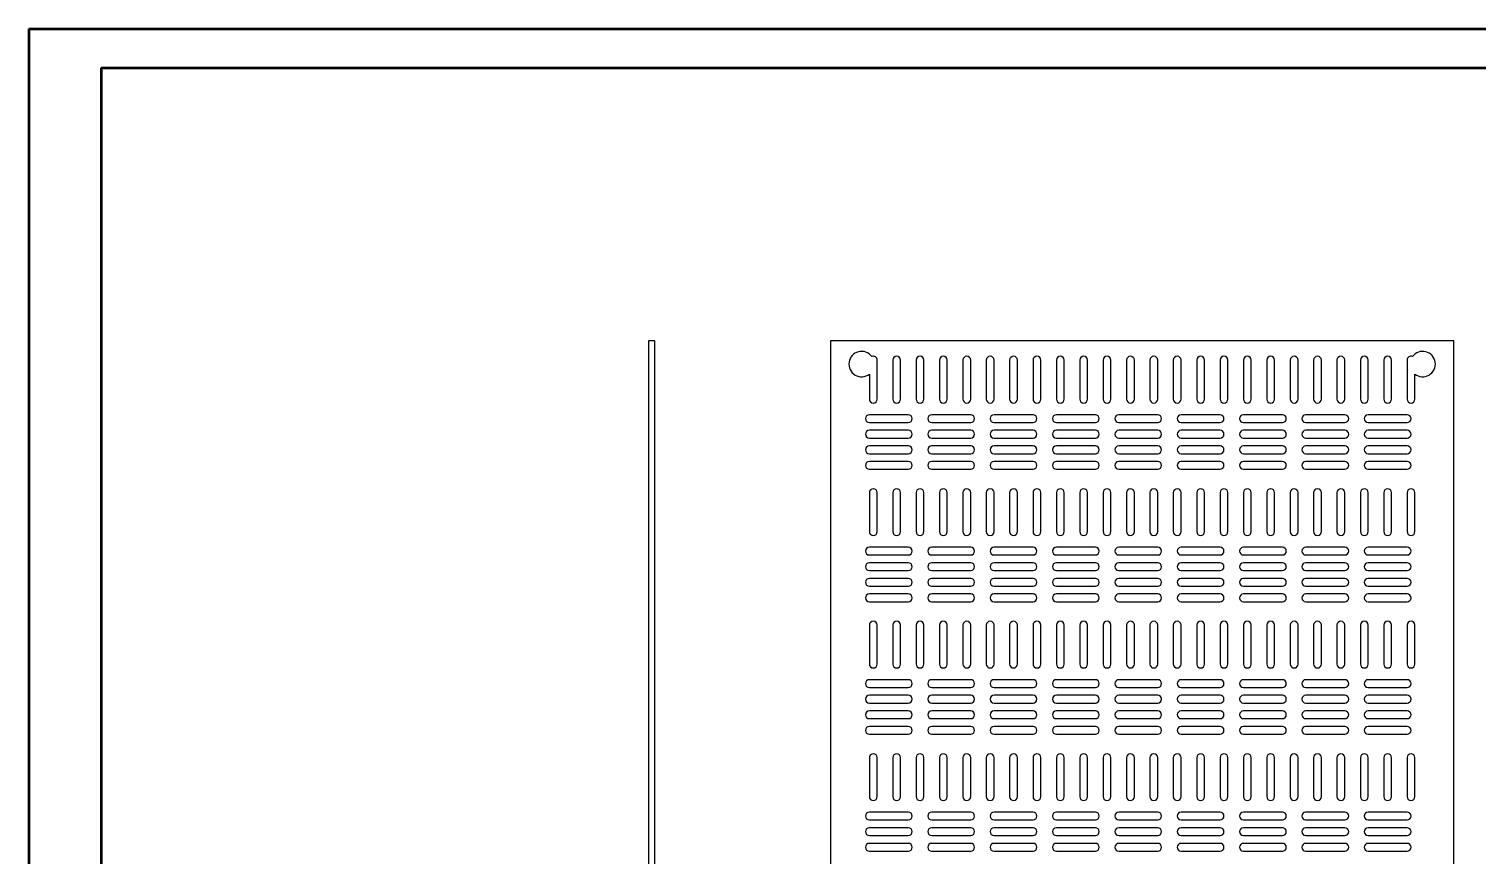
# Model space of a CAD drawing. Header units: millimetres. Extents: x 0 to 594, y 0 to 420.
# Drawn here: x 0 to 371.6, y 208 to 420 of the extents above; entities that cross this region are included whole.
import ezdxf

# ---------------------------------------------------------------- set-up
doc = ezdxf.new("R2010")
doc.units = ezdxf.units.MM

msp = doc.modelspace()

# ---------------------------------------------------------------- linework, layer by layer
at = {"color": 7, "linetype": 'Continuous', "lineweight": 50}
for p, q in [((0, 420), (594, 420)), ((0, 420), (0, 0)), ((18.529, 410.028), (582.529, 410.028)), ((18.529, 410.028), (18.529, 10.028))]:
    msp.add_line(p, q, dxfattribs=at)
at = {"color": 7, "linetype": 'Continuous', "lineweight": 25}
for p, q in [((160.501, 340.008), (159.001, 340.008)), ((159.001, 340.008), (159.001, 90.008)), ((160.501, 340.008), (160.501, 90.008)), ((205.657, 340.008), (205.657, 90.008)), ((365.657, 340.008), (205.657, 340.008)), ((365.657, 90.008), (365.657, 340.008)), ((217.657, 325.008), (217.657, 335.008)), ((221.657, 335.008), (221.657, 325.008)), ((223.657, 325.008), (223.657, 335.008)), ((227.657, 335.008), (227.657, 325.008)), ((229.657, 325.008), (229.657, 335.008)), ((233.657, 335.008), (233.657, 325.008)), ((235.657, 325.008), (235.657, 335.008)), ((239.657, 335.008), (239.657, 325.008)), ((241.657, 325.008), (241.657, 335.008)), ((245.657, 335.008), (245.657, 325.008)), ((247.657, 325.008), (247.657, 335.008)), ((251.657, 335.008), (251.657, 325.008)), ((253.657, 325.008), (253.657, 335.008)), ((257.657, 335.008), (257.657, 325.008)), ((259.657, 325.008), (259.657, 335.008)), ((263.657, 335.008), (263.657, 325.008)), ((265.657, 325.008), (265.657, 335.008)), ((269.657, 335.008), (269.657, 325.008)), ((271.657, 325.008), (271.657, 335.008)), ((275.657, 335.008), (275.657, 325.008)), ((277.657, 325.008), (277.657, 335.008)), ((281.657, 335.008), (281.657, 325.008)), ((283.657, 325.008), (283.657, 335.008)), ((287.657, 335.008), (287.657, 325.008)), ((289.657, 325.008), (289.657, 335.008)), ((293.657, 335.008), (293.657, 325.008)), ((295.657, 325.008), (295.657, 335.008)), ((299.657, 335.008), (299.657, 325.008)), ((301.657, 325.008), (301.657, 335.008)), ((305.657, 335.008), (305.657, 325.008)), ((307.657, 325.008), (307.657, 335.008)), ((311.657, 335.008), (311.657, 325.008)), ((313.657, 325.008), (313.657, 335.008)), ((317.657, 335.008), (317.657, 325.008)), ((319.657, 325.008), (319.657, 335.008)), ((323.657, 335.008), (323.657, 325.008)), ((325.657, 325.008), (325.657, 335.008)), ((329.657, 335.008), (329.657, 325.008)), ((331.657, 325.008), (331.657, 335.008)), ((335.657, 335.008), (335.657, 325.008)), ((337.657, 325.008), (337.657, 335.008)), ((341.657, 335.008), (341.657, 325.008)), ((343.657, 325.008), (343.657, 335.008)), ((347.657, 335.008), (347.657, 325.008)), ((349.657, 325.008), (349.657, 335.008)), ((353.657, 335.008), (353.657, 325.008)), ((215.657, 331.446), (215.657, 325.008)), ((355.657, 325.008), (355.657, 331.446)), ((225.657, 321.008), (215.657, 321.008)), ((241.657, 321.008), (231.657, 321.008)), ((257.657, 321.008), (247.657, 321.008)), ((273.657, 321.008), (263.657, 321.008)), ((289.657, 321.008), (279.657, 321.008)), ((305.657, 321.008), (295.657, 321.008)), ((321.657, 321.008), (311.657, 321.008)), ((337.657, 321.008), (327.657, 321.008)), ((353.657, 321.008), (343.657, 321.008)), ((215.657, 319.008), (225.657, 319.008)), ((225.657, 317.008), (215.657, 317.008)), ((231.657, 319.008), (241.657, 319.008)), ((241.657, 317.008), (231.657, 317.008)), ((247.657, 319.008), (257.657, 319.008)), ((257.657, 317.008), (247.657, 317.008)), ((263.657, 319.008), (273.657, 319.008)), ((273.657, 317.008), (263.657, 317.008)), ((279.657, 319.008), (289.657, 319.008)), ((289.657, 317.008), (279.657, 317.008)), ((295.657, 319.008), (305.657, 319.008)), ((305.657, 317.008), (295.657, 317.008)), ((311.657, 319.008), (321.657, 319.008)), ((321.657, 317.008), (311.657, 317.008)), ((327.657, 319.008), (337.657, 319.008)), ((337.657, 317.008), (327.657, 317.008)), ((343.657, 319.008), (353.657, 319.008)), ((353.657, 317.008), (343.657, 317.008)), ((215.657, 315.008), (225.657, 315.008)), ((225.657, 313.008), (215.657, 313.008)), ((231.657, 315.008), (241.657, 315.008)), ((241.657, 313.008), (231.657, 313.008)), ((247.657, 315.008), (257.657, 315.008)), ((257.657, 313.008), (247.657, 313.008)), ((263.657, 315.008), (273.657, 315.008)), ((273.657, 313.008), (263.657, 313.008)), ((279.657, 315.008), (289.657, 315.008)), ((289.657, 313.008), (279.657, 313.008)), ((295.657, 315.008), (305.657, 315.008)), ((305.657, 313.008), (295.657, 313.008)), ((311.657, 315.008), (321.657, 315.008)), ((321.657, 313.008), (311.657, 313.008)), ((327.657, 315.008), (337.657, 315.008)), ((337.657, 313.008), (327.657, 313.008)), ((343.657, 315.008), (353.657, 315.008)), ((353.657, 313.008), (343.657, 313.008)), ((215.657, 311.008), (225.657, 311.008)), ((225.657, 309.008), (215.657, 309.008)), ((231.657, 311.008), (241.657, 311.008)), ((241.657, 309.008), (231.657, 309.008)), ((247.657, 311.008), (257.657, 311.008)), ((257.657, 309.008), (247.657, 309.008)), ((263.657, 311.008), (273.657, 311.008)), ((273.657, 309.008), (263.657, 309.008)), ((279.657, 311.008), (289.657, 311.008)), ((289.657, 309.008), (279.657, 309.008)), ((295.657, 311.008), (305.657, 311.008)), ((305.657, 309.008), (295.657, 309.008)), ((311.657, 311.008), (321.657, 311.008)), ((321.657, 309.008), (311.657, 309.008)), ((327.657, 311.008), (337.657, 311.008)), ((337.657, 309.008), (327.657, 309.008)), ((343.657, 311.008), (353.657, 311.008)), ((353.657, 309.008), (343.657, 309.008)), ((215.657, 307.008), (225.657, 307.008)), ((231.657, 307.008), (241.657, 307.008)), ((247.657, 307.008), (257.657, 307.008)), ((263.657, 307.008), (273.657, 307.008)), ((279.657, 307.008), (289.657, 307.008)), ((295.657, 307.008), (305.657, 307.008)), ((311.657, 307.008), (321.657, 307.008)), ((327.657, 307.008), (337.657, 307.008)), ((343.657, 307.008), (353.657, 307.008)), ((215.657, 301.008), (215.657, 291.008)), ((217.657, 291.008), (217.657, 301.008)), ((221.657, 301.008), (221.657, 291.008)), ((223.657, 291.008), (223.657, 301.008)), ((227.657, 301.008), (227.657, 291.008)), ((229.657, 291.008), (229.657, 301.008)), ((233.657, 301.008), (233.657, 291.008)), ((235.657, 291.008), (235.657, 301.008)), ((239.657, 301.008), (239.657, 291.008)), ((241.657, 291.008), (241.657, 301.008)), ((245.657, 301.008), (245.657, 291.008)), ((247.657, 291.008), (247.657, 301.008)), ((251.657, 301.008), (251.657, 291.008)), ((253.657, 291.008), (253.657, 301.008)), ((257.657, 301.008), (257.657, 291.008)), ((259.657, 291.008), (259.657, 301.008)), ((263.657, 301.008), (263.657, 291.008)), ((265.657, 291.008), (265.657, 301.008)), ((269.657, 301.008), (269.657, 291.008)), ((271.657, 291.008), (271.657, 301.008)), ((275.657, 301.008), (275.657, 291.008)), ((277.657, 291.008), (277.657, 301.008)), ((281.657, 301.008), (281.657, 291.008)), ((283.657, 291.008), (283.657, 301.008)), ((287.657, 301.008), (287.657, 291.008)), ((289.657, 291.008), (289.657, 301.008)), ((293.657, 301.008), (293.657, 291.008)), ((295.657, 291.008), (295.657, 301.008)), ((299.657, 301.008), (299.657, 291.008)), ((301.657, 291.008), (301.657, 301.008)), ((305.657, 301.008), (305.657, 291.008)), ((307.657, 291.008), (307.657, 301.008)), ((311.657, 301.008), (311.657, 291.008)), ((313.657, 291.008), (313.657, 301.008)), ((317.657, 301.008), (317.657, 291.008)), ((319.657, 291.008), (319.657, 301.008)), ((323.657, 301.008), (323.657, 291.008)), ((325.657, 291.008), (325.657, 301.008)), ((329.657, 301.008), (329.657, 291.008)), ((331.657, 291.008), (331.657, 301.008)), ((335.657, 301.008), (335.657, 291.008)), ((337.657, 291.008), (337.657, 301.008)), ((341.657, 301.008), (341.657, 291.008)), ((343.657, 291.008), (343.657, 301.008)), ((347.657, 301.008), (347.657, 291.008)), ((349.657, 291.008), (349.657, 301.008)), ((353.657, 301.008), (353.657, 291.008)), ((355.657, 291.008), (355.657, 301.008)), ((225.657, 287.008), (215.657, 287.008)), ((241.657, 287.008), (231.657, 287.008)), ((257.657, 287.008), (247.657, 287.008)), ((273.657, 287.008), (263.657, 287.008)), ((289.657, 287.008), (279.657, 287.008)), ((305.657, 287.008), (295.657, 287.008)), ((321.657, 287.008), (311.657, 287.008)), ((337.657, 287.008), (327.657, 287.008)), ((353.657, 287.008), (343.657, 287.008)), ((215.657, 285.008), (225.657, 285.008)), ((225.657, 283.008), (215.657, 283.008)), ((231.657, 285.008), (241.657, 285.008)), ((241.657, 283.008), (231.657, 283.008)), ((247.657, 285.008), (257.657, 285.008)), ((257.657, 283.008), (247.657, 283.008)), ((263.657, 285.008), (273.657, 285.008)), ((273.657, 283.008), (263.657, 283.008)), ((279.657, 285.008), (289.657, 285.008)), ((289.657, 283.008), (279.657, 283.008)), ((295.657, 285.008), (305.657, 285.008)), ((305.657, 283.008), (295.657, 283.008)), ((311.657, 285.008), (321.657, 285.008)), ((321.657, 283.008), (311.657, 283.008)), ((327.657, 285.008), (337.657, 285.008)), ((337.657, 283.008), (327.657, 283.008)), ((343.657, 285.008), (353.657, 285.008)), ((353.657, 283.008), (343.657, 283.008)), ((215.657, 281.008), (225.657, 281.008)), ((225.657, 279.008), (215.657, 279.008)), ((231.657, 281.008), (241.657, 281.008)), ((241.657, 279.008), (231.657, 279.008)), ((247.657, 281.008), (257.657, 281.008)), ((257.657, 279.008), (247.657, 279.008)), ((263.657, 281.008), (273.657, 281.008)), ((273.657, 279.008), (263.657, 279.008)), ((279.657, 281.008), (289.657, 281.008)), ((289.657, 279.008), (279.657, 279.008)), ((295.657, 281.008), (305.657, 281.008)), ((305.657, 279.008), (295.657, 279.008)), ((311.657, 281.008), (321.657, 281.008)), ((321.657, 279.008), (311.657, 279.008)), ((327.657, 281.008), (337.657, 281.008)), ((337.657, 279.008), (327.657, 279.008)), ((343.657, 281.008), (353.657, 281.008)), ((353.657, 279.008), (343.657, 279.008)), ((215.657, 277.008), (225.657, 277.008)), ((225.657, 275.008), (215.657, 275.008)), ((231.657, 277.008), (241.657, 277.008)), ((241.657, 275.008), (231.657, 275.008)), ((247.657, 277.008), (257.657, 277.008)), ((257.657, 275.008), (247.657, 275.008)), ((263.657, 277.008), (273.657, 277.008)), ((273.657, 275.008), (263.657, 275.008)), ((279.657, 277.008), (289.657, 277.008)), ((289.657, 275.008), (279.657, 275.008)), ((295.657, 277.008), (305.657, 277.008)), ((305.657, 275.008), (295.657, 275.008)), ((311.657, 277.008), (321.657, 277.008)), ((321.657, 275.008), (311.657, 275.008)), ((327.657, 277.008), (337.657, 277.008)), ((337.657, 275.008), (327.657, 275.008)), ((343.657, 277.008), (353.657, 277.008)), ((353.657, 275.008), (343.657, 275.008)), ((215.657, 273.008), (225.657, 273.008)), ((231.657, 273.008), (241.657, 273.008)), ((247.657, 273.008), (257.657, 273.008)), ((263.657, 273.008), (273.657, 273.008)), ((279.657, 273.008), (289.657, 273.008)), ((295.657, 273.008), (305.657, 273.008)), ((311.657, 273.008), (321.657, 273.008)), ((327.657, 273.008), (337.657, 273.008)), ((343.657, 273.008), (353.657, 273.008)), ((215.657, 267.008), (215.657, 257.008)), ((217.657, 257.008), (217.657, 267.008)), ((221.657, 267.008), (221.657, 257.008)), ((223.657, 257.008), (223.657, 267.008)), ((227.657, 267.008), (227.657, 257.008)), ((229.657, 257.008), (229.657, 267.008)), ((233.657, 267.008), (233.657, 257.008)), ((235.657, 257.008), (235.657, 267.008)), ((239.657, 267.008), (239.657, 257.008)), ((241.657, 257.008), (241.657, 267.008)), ((245.657, 267.008), (245.657, 257.008)), ((247.657, 257.008), (247.657, 267.008)), ((251.657, 267.008), (251.657, 257.008)), ((253.657, 257.008), (253.657, 267.008)), ((257.657, 267.008), (257.657, 257.008)), ((259.657, 257.008), (259.657, 267.008)), ((263.657, 267.008), (263.657, 257.008)), ((265.657, 257.008), (265.657, 267.008)), ((269.657, 267.008), (269.657, 257.008)), ((271.657, 257.008), (271.657, 267.008)), ((275.657, 267.008), (275.657, 257.008)), ((277.657, 257.008), (277.657, 267.008)), ((281.657, 267.008), (281.657, 257.008)), ((283.657, 257.008), (283.657, 267.008)), ((287.657, 267.008), (287.657, 257.008)), ((289.657, 257.008), (289.657, 267.008)), ((293.657, 267.008), (293.657, 257.008)), ((295.657, 257.008), (295.657, 267.008)), ((299.657, 267.008), (299.657, 257.008)), ((301.657, 257.008), (301.657, 267.008)), ((305.657, 267.008), (305.657, 257.008)), ((307.657, 257.008), (307.657, 267.008)), ((311.657, 267.008), (311.657, 257.008)), ((313.657, 257.008), (313.657, 267.008)), ((317.657, 267.008), (317.657, 257.008)), ((319.657, 257.008), (319.657, 267.008)), ((323.657, 267.008), (323.657, 257.008)), ((325.657, 257.008), (325.657, 267.008)), ((329.657, 267.008), (329.657, 257.008)), ((331.657, 257.008), (331.657, 267.008)), ((335.657, 267.008), (335.657, 257.008)), ((337.657, 257.008), (337.657, 267.008)), ((341.657, 267.008), (341.657, 257.008)), ((343.657, 257.008), (343.657, 267.008)), ((347.657, 267.008), (347.657, 257.008)), ((349.657, 257.008), (349.657, 267.008)), ((353.657, 267.008), (353.657, 257.008)), ((355.657, 257.008), (355.657, 267.008)), ((225.657, 253.008), (215.657, 253.008)), ((241.657, 253.008), (231.657, 253.008)), ((257.657, 253.008), (247.657, 253.008)), ((273.657, 253.008), (263.657, 253.008)), ((289.657, 253.008), (279.657, 253.008)), ((305.657, 253.008), (295.657, 253.008)), ((321.657, 253.008), (311.657, 253.008)), ((337.657, 253.008), (327.657, 253.008)), ((353.657, 253.008), (343.657, 253.008)), ((215.657, 251.008), (225.657, 251.008)), ((225.657, 249.008), (215.657, 249.008)), ((231.657, 251.008), (241.657, 251.008)), ((241.657, 249.008), (231.657, 249.008)), ((247.657, 251.008), (257.657, 251.008)), ((257.657, 249.008), (247.657, 249.008)), ((263.657, 251.008), (273.657, 251.008)), ((273.657, 249.008), (263.657, 249.008)), ((279.657, 251.008), (289.657, 251.008)), ((289.657, 249.008), (279.657, 249.008)), ((295.657, 251.008), (305.657, 251.008)), ((305.657, 249.008), (295.657, 249.008)), ((311.657, 251.008), (321.657, 251.008)), ((321.657, 249.008), (311.657, 249.008)), ((327.657, 251.008), (337.657, 251.008)), ((337.657, 249.008), (327.657, 249.008)), ((343.657, 251.008), (353.657, 251.008)), ((353.657, 249.008), (343.657, 249.008)), ((215.657, 247.008), (225.657, 247.008)), ((231.657, 247.008), (241.657, 247.008)), ((247.657, 247.008), (257.657, 247.008)), ((263.657, 247.008), (273.657, 247.008)), ((279.657, 247.008), (289.657, 247.008)), ((295.657, 247.008), (305.657, 247.008)), ((311.657, 247.008), (321.657, 247.008)), ((327.657, 247.008), (337.657, 247.008)), ((343.657, 247.008), (353.657, 247.008)), ((225.657, 245.008), (215.657, 245.008)), ((215.657, 243.008), (225.657, 243.008)), ((241.657, 245.008), (231.657, 245.008)), ((231.657, 243.008), (241.657, 243.008)), ((257.657, 245.008), (247.657, 245.008)), ((247.657, 243.008), (257.657, 243.008)), ((273.657, 245.008), (263.657, 245.008)), ((263.657, 243.008), (273.657, 243.008)), ((289.657, 245.008), (279.657, 245.008)), ((279.657, 243.008), (289.657, 243.008)), ((305.657, 245.008), (295.657, 245.008)), ((295.657, 243.008), (305.657, 243.008)), ((321.657, 245.008), (311.657, 245.008)), ((311.657, 243.008), (321.657, 243.008)), ((337.657, 245.008), (327.657, 245.008)), ((327.657, 243.008), (337.657, 243.008)), ((353.657, 245.008), (343.657, 245.008)), ((343.657, 243.008), (353.657, 243.008)), ((225.657, 241.008), (215.657, 241.008)), ((215.657, 239.008), (225.657, 239.008)), ((241.657, 241.008), (231.657, 241.008)), ((231.657, 239.008), (241.657, 239.008)), ((257.657, 241.008), (247.657, 241.008)), ((247.657, 239.008), (257.657, 239.008)), ((273.657, 241.008), (263.657, 241.008)), ((263.657, 239.008), (273.657, 239.008)), ((289.657, 241.008), (279.657, 241.008)), ((279.657, 239.008), (289.657, 239.008)), ((305.657, 241.008), (295.657, 241.008)), ((295.657, 239.008), (305.657, 239.008)), ((321.657, 241.008), (311.657, 241.008)), ((311.657, 239.008), (321.657, 239.008)), ((337.657, 241.008), (327.657, 241.008)), ((327.657, 239.008), (337.657, 239.008)), ((353.657, 241.008), (343.657, 241.008)), ((343.657, 239.008), (353.657, 239.008)), ((215.657, 233.008), (215.657, 223.008)), ((217.657, 223.008), (217.657, 233.008)), ((221.657, 233.008), (221.657, 223.008)), ((223.657, 223.008), (223.657, 233.008)), ((227.657, 233.008), (227.657, 223.008)), ((229.657, 223.008), (229.657, 233.008)), ((233.657, 233.008), (233.657, 223.008)), ((235.657, 223.008), (235.657, 233.008)), ((239.657, 233.008), (239.657, 223.008)), ((241.657, 223.008), (241.657, 233.008)), ((245.657, 233.008), (245.657, 223.008)), ((247.657, 223.008), (247.657, 233.008)), ((251.657, 233.008), (251.657, 223.008)), ((253.657, 223.008), (253.657, 233.008)), ((257.657, 233.008), (257.657, 223.008)), ((259.657, 223.008), (259.657, 233.008)), ((263.657, 233.008), (263.657, 223.008)), ((265.657, 223.008), (265.657, 233.008)), ((269.657, 233.008), (269.657, 223.008)), ((271.657, 223.008), (271.657, 233.008)), ((275.657, 233.008), (275.657, 223.008)), ((277.657, 223.008), (277.657, 233.008)), ((281.657, 233.008), (281.657, 223.008)), ((283.657, 223.008), (283.657, 233.008)), ((287.657, 233.008), (287.657, 223.008)), ((289.657, 223.008), (289.657, 233.008)), ((293.657, 233.008), (293.657, 223.008)), ((295.657, 223.008), (295.657, 233.008)), ((299.657, 233.008), (299.657, 223.008)), ((301.657, 223.008), (301.657, 233.008)), ((305.657, 233.008), (305.657, 223.008)), ((307.657, 223.008), (307.657, 233.008)), ((311.657, 233.008), (311.657, 223.008)), ((313.657, 223.008), (313.657, 233.008)), ((317.657, 233.008), (317.657, 223.008)), ((319.657, 223.008), (319.657, 233.008)), ((323.657, 233.008), (323.657, 223.008)), ((325.657, 223.008), (325.657, 233.008)), ((329.657, 233.008), (329.657, 223.008)), ((331.657, 223.008), (331.657, 233.008)), ((335.657, 233.008), (335.657, 223.008)), ((337.657, 223.008), (337.657, 233.008)), ((341.657, 233.008), (341.657, 223.008)), ((343.657, 223.008), (343.657, 233.008)), ((347.657, 233.008), (347.657, 223.008)), ((349.657, 223.008), (349.657, 233.008)), ((353.657, 233.008), (353.657, 223.008)), ((355.657, 223.008), (355.657, 233.008)), ((225.657, 219.008), (215.657, 219.008)), ((215.657, 217.008), (225.657, 217.008)), ((241.657, 219.008), (231.657, 219.008)), ((231.657, 217.008), (241.657, 217.008)), ((257.657, 219.008), (247.657, 219.008)), ((247.657, 217.008), (257.657, 217.008)), ((273.657, 219.008), (263.657, 219.008)), ((263.657, 217.008), (273.657, 217.008)), ((289.657, 219.008), (279.657, 219.008)), ((279.657, 217.008), (289.657, 217.008)), ((305.657, 219.008), (295.657, 219.008)), ((295.657, 217.008), (305.657, 217.008)), ((321.657, 219.008), (311.657, 219.008)), ((311.657, 217.008), (321.657, 217.008)), ((337.657, 219.008), (327.657, 219.008)), ((327.657, 217.008), (337.657, 217.008)), ((353.657, 219.008), (343.657, 219.008)), ((343.657, 217.008), (353.657, 217.008)), ((225.657, 215.008), (215.657, 215.008)), ((215.657, 213.008), (225.657, 213.008)), ((241.657, 215.008), (231.657, 215.008)), ((231.657, 213.008), (241.657, 213.008)), ((257.657, 215.008), (247.657, 215.008)), ((247.657, 213.008), (257.657, 213.008)), ((273.657, 215.008), (263.657, 215.008)), ((263.657, 213.008), (273.657, 213.008)), ((289.657, 215.008), (279.657, 215.008)), ((279.657, 213.008), (289.657, 213.008)), ((305.657, 215.008), (295.657, 215.008)), ((295.657, 213.008), (305.657, 213.008)), ((321.657, 215.008), (311.657, 215.008)), ((311.657, 213.008), (321.657, 213.008)), ((337.657, 215.008), (327.657, 215.008)), ((327.657, 213.008), (337.657, 213.008)), ((353.657, 215.008), (343.657, 215.008)), ((343.657, 213.008), (353.657, 213.008)), ((225.657, 211.008), (215.657, 211.008)), ((215.657, 209.008), (225.657, 209.008)), ((241.657, 211.008), (231.657, 211.008)), ((231.657, 209.008), (241.657, 209.008)), ((257.657, 211.008), (247.657, 211.008)), ((247.657, 209.008), (257.657, 209.008)), ((273.657, 211.008), (263.657, 211.008)), ((263.657, 209.008), (273.657, 209.008)), ((289.657, 211.008), (279.657, 211.008)), ((279.657, 209.008), (289.657, 209.008)), ((305.657, 211.008), (295.657, 211.008)), ((295.657, 209.008), (305.657, 209.008)), ((321.657, 211.008), (311.657, 211.008)), ((311.657, 209.008), (321.657, 209.008)), ((337.657, 211.008), (327.657, 211.008)), ((327.657, 209.008), (337.657, 209.008)), ((353.657, 211.008), (343.657, 211.008)), ((343.657, 209.008), (353.657, 209.008))]:
    msp.add_line(p, q, dxfattribs=at)
for centre, radius, start, end in [((213.657, 334.008), 3.25, 36.31078, 307.97987), ((216.657, 335.008), 1, 0, 112.40154), ((222.657, 335.008), 1, 0, 180), ((228.657, 335.008), 1, 0, 180), ((234.657, 335.008), 1, 0, 180), ((240.657, 335.008), 1, 0, 180), ((246.657, 335.008), 1, 0, 180), ((252.657, 335.008), 1, 0, 180), ((258.657, 335.008), 1, 0, 180), ((264.657, 335.008), 1, 0, 180), ((270.657, 335.008), 1, 0, 180), ((276.657, 335.008), 1, 0, 180), ((282.657, 335.008), 1, 0, 180), ((288.657, 335.008), 1, 0, 180), ((294.657, 335.008), 1, 0, 180), ((300.657, 335.008), 1, 0, 180), ((306.657, 335.008), 1, 0, 180), ((312.657, 335.008), 1, 0, 180), ((318.657, 335.008), 1, 0, 180), ((324.657, 335.008), 1, 0, 180), ((330.657, 335.008), 1, 0, 180), ((336.657, 335.008), 1, 0, 180), ((342.657, 335.008), 1, 0, 180), ((348.657, 335.008), 1, 0, 180), ((354.657, 335.008), 1, 67.59846, 180), ((357.657, 334.008), 3.25, 232.02013, 143.68922), ((216.657, 325.008), 1, 180, 0), ((222.657, 325.008), 1, 180, 0), ((228.657, 325.008), 1, 180, 0), ((234.657, 325.008), 1, 180, 0), ((240.657, 325.008), 1, 180, 0), ((246.657, 325.008), 1, 180, 0), ((252.657, 325.008), 1, 180, 0), ((258.657, 325.008), 1, 180, 0), ((264.657, 325.008), 1, 180, 0), ((270.657, 325.008), 1, 180, 0), ((276.657, 325.008), 1, 180, 0), ((282.657, 325.008), 1, 180, 0), ((288.657, 325.008), 1, 180, 0), ((294.657, 325.008), 1, 180, 0), ((300.657, 325.008), 1, 180, 0), ((306.657, 325.008), 1, 180, 0), ((312.657, 325.008), 1, 180, 0), ((318.657, 325.008), 1, 180, 0), ((324.657, 325.008), 1, 180, 0), ((330.657, 325.008), 1, 180, 0), ((336.657, 325.008), 1, 180, 0), ((342.657, 325.008), 1, 180, 0), ((348.657, 325.008), 1, 180, 0), ((354.657, 325.008), 1, 180, 0), ((215.657, 320.008), 1, 90, 270), ((225.657, 320.008), 1, 270, 90), ((231.657, 320.008), 1, 90, 270), ((241.657, 320.008), 1, 270, 90), ((247.657, 320.008), 1, 90, 270), ((257.657, 320.008), 1, 270, 90), ((263.657, 320.008), 1, 90, 270), ((273.657, 320.008), 1, 270, 90), ((279.657, 320.008), 1, 90, 270), ((289.657, 320.008), 1, 270, 90), ((295.657, 320.008), 1, 90, 270), ((305.657, 320.008), 1, 270, 90), ((311.657, 320.008), 1, 90, 270), ((321.657, 320.008), 1, 270, 90), ((327.657, 320.008), 1, 90, 270), ((337.657, 320.008), 1, 270, 90), ((343.657, 320.008), 1, 90, 270), ((353.657, 320.008), 1, 270, 90), ((215.657, 316.008), 1, 90, 270), ((225.657, 316.008), 1, 270, 90), ((231.657, 316.008), 1, 90, 270), ((241.657, 316.008), 1, 270, 90), ((247.657, 316.008), 1, 90, 270), ((257.657, 316.008), 1, 270, 90), ((263.657, 316.008), 1, 90, 270), ((273.657, 316.008), 1, 270, 90), ((279.657, 316.008), 1, 90, 270), ((289.657, 316.008), 1, 270, 90), ((295.657, 316.008), 1, 90, 270), ((305.657, 316.008), 1, 270, 90), ((311.657, 316.008), 1, 90, 270), ((321.657, 316.008), 1, 270, 90), ((327.657, 316.008), 1, 90, 270), ((337.657, 316.008), 1, 270, 90), ((343.657, 316.008), 1, 90, 270), ((353.657, 316.008), 1, 270, 90), ((215.657, 312.008), 1, 90, 270), ((225.657, 312.008), 1, 270, 90), ((231.657, 312.008), 1, 90, 270), ((241.657, 312.008), 1, 270, 90), ((247.657, 312.008), 1, 90, 270), ((257.657, 312.008), 1, 270, 90), ((263.657, 312.008), 1, 90, 270), ((273.657, 312.008), 1, 270, 90), ((279.657, 312.008), 1, 90, 270), ((289.657, 312.008), 1, 270, 90), ((295.657, 312.008), 1, 90, 270), ((305.657, 312.008), 1, 270, 90), ((311.657, 312.008), 1, 90, 270), ((321.657, 312.008), 1, 270, 90), ((327.657, 312.008), 1, 90, 270), ((337.657, 312.008), 1, 270, 90), ((343.657, 312.008), 1, 90, 270), ((353.657, 312.008), 1, 270, 90), ((215.657, 308.008), 1, 90, 270), ((225.657, 308.008), 1, 270, 90), ((231.657, 308.008), 1, 90, 270), ((241.657, 308.008), 1, 270, 90), ((247.657, 308.008), 1, 90, 270), ((257.657, 308.008), 1, 270, 90), ((263.657, 308.008), 1, 90, 270), ((273.657, 308.008), 1, 270, 90), ((279.657, 308.008), 1, 90, 270), ((289.657, 308.008), 1, 270, 90), ((295.657, 308.008), 1, 90, 270), ((305.657, 308.008), 1, 270, 90), ((311.657, 308.008), 1, 90, 270), ((321.657, 308.008), 1, 270, 90), ((327.657, 308.008), 1, 90, 270), ((337.657, 308.008), 1, 270, 90), ((343.657, 308.008), 1, 90, 270), ((353.657, 308.008), 1, 270, 90), ((216.657, 301.008), 1, 0, 180), ((222.657, 301.008), 1, 0, 180), ((228.657, 301.008), 1, 0, 180), ((234.657, 301.008), 1, 0, 180), ((240.657, 301.008), 1, 0, 180), ((246.657, 301.008), 1, 0, 180), ((252.657, 301.008), 1, 0, 180), ((258.657, 301.008), 1, 0, 180), ((264.657, 301.008), 1, 0, 180), ((270.657, 301.008), 1, 0, 180), ((276.657, 301.008), 1, 0, 180), ((282.657, 301.008), 1, 0, 180), ((288.657, 301.008), 1, 0, 180), ((294.657, 301.008), 1, 0, 180), ((300.657, 301.008), 1, 0, 180), ((306.657, 301.008), 1, 0, 180), ((312.657, 301.008), 1, 0, 180), ((318.657, 301.008), 1, 0, 180), ((324.657, 301.008), 1, 0, 180), ((330.657, 301.008), 1, 0, 180), ((336.657, 301.008), 1, 0, 180), ((342.657, 301.008), 1, 0, 180), ((348.657, 301.008), 1, 0, 180), ((354.657, 301.008), 1, 0, 180), ((216.657, 291.008), 1, 180, 0), ((222.657, 291.008), 1, 180, 0), ((228.657, 291.008), 1, 180, 0), ((234.657, 291.008), 1, 180, 0), ((240.657, 291.008), 1, 180, 0), ((246.657, 291.008), 1, 180, 0), ((252.657, 291.008), 1, 180, 0), ((258.657, 291.008), 1, 180, 0), ((264.657, 291.008), 1, 180, 0), ((270.657, 291.008), 1, 180, 0), ((276.657, 291.008), 1, 180, 0), ((282.657, 291.008), 1, 180, 0), ((288.657, 291.008), 1, 180, 0), ((294.657, 291.008), 1, 180, 0), ((300.657, 291.008), 1, 180, 0), ((306.657, 291.008), 1, 180, 0), ((312.657, 291.008), 1, 180, 0), ((318.657, 291.008), 1, 180, 0), ((324.657, 291.008), 1, 180, 0), ((330.657, 291.008), 1, 180, 0), ((336.657, 291.008), 1, 180, 0), ((342.657, 291.008), 1, 180, 0), ((348.657, 291.008), 1, 180, 0), ((354.657, 291.008), 1, 180, 0), ((215.657, 286.008), 1, 90, 270), ((225.657, 286.008), 1, 270, 90), ((231.657, 286.008), 1, 90, 270), ((241.657, 286.008), 1, 270, 90), ((247.657, 286.008), 1, 90, 270), ((257.657, 286.008), 1, 270, 90), ((263.657, 286.008), 1, 90, 270), ((273.657, 286.008), 1, 270, 90), ((279.657, 286.008), 1, 90, 270), ((289.657, 286.008), 1, 270, 90), ((295.657, 286.008), 1, 90, 270), ((305.657, 286.008), 1, 270, 90), ((311.657, 286.008), 1, 90, 270), ((321.657, 286.008), 1, 270, 90), ((327.657, 286.008), 1, 90, 270), ((337.657, 286.008), 1, 270, 90), ((343.657, 286.008), 1, 90, 270), ((353.657, 286.008), 1, 270, 90), ((215.657, 282.008), 1, 90, 270), ((225.657, 282.008), 1, 270, 90), ((231.657, 282.008), 1, 90, 270), ((241.657, 282.008), 1, 270, 90), ((247.657, 282.008), 1, 90, 270), ((257.657, 282.008), 1, 270, 90), ((263.657, 282.008), 1, 90, 270), ((273.657, 282.008), 1, 270, 90), ((279.657, 282.008), 1, 90, 270), ((289.657, 282.008), 1, 270, 90), ((295.657, 282.008), 1, 90, 270), ((305.657, 282.008), 1, 270, 90), ((311.657, 282.008), 1, 90, 270), ((321.657, 282.008), 1, 270, 90), ((327.657, 282.008), 1, 90, 270), ((337.657, 282.008), 1, 270, 90), ((343.657, 282.008), 1, 90, 270), ((353.657, 282.008), 1, 270, 90), ((215.657, 278.008), 1, 90, 270), ((225.657, 278.008), 1, 270, 90), ((231.657, 278.008), 1, 90, 270), ((241.657, 278.008), 1, 270, 90), ((247.657, 278.008), 1, 90, 270), ((257.657, 278.008), 1, 270, 90), ((263.657, 278.008), 1, 90, 270), ((273.657, 278.008), 1, 270, 90), ((279.657, 278.008), 1, 90, 270), ((289.657, 278.008), 1, 270, 90), ((295.657, 278.008), 1, 90, 270), ((305.657, 278.008), 1, 270, 90), ((311.657, 278.008), 1, 90, 270), ((321.657, 278.008), 1, 270, 90), ((327.657, 278.008), 1, 90, 270), ((337.657, 278.008), 1, 270, 90), ((343.657, 278.008), 1, 90, 270), ((353.657, 278.008), 1, 270, 90), ((215.657, 274.008), 1, 90, 270), ((225.657, 274.008), 1, 270, 90), ((231.657, 274.008), 1, 90, 270), ((241.657, 274.008), 1, 270, 90), ((247.657, 274.008), 1, 90, 270), ((257.657, 274.008), 1, 270, 90), ((263.657, 274.008), 1, 90, 270), ((273.657, 274.008), 1, 270, 90), ((279.657, 274.008), 1, 90, 270), ((289.657, 274.008), 1, 270, 90), ((295.657, 274.008), 1, 90, 270), ((305.657, 274.008), 1, 270, 90), ((311.657, 274.008), 1, 90, 270), ((321.657, 274.008), 1, 270, 90), ((327.657, 274.008), 1, 90, 270), ((337.657, 274.008), 1, 270, 90), ((343.657, 274.008), 1, 90, 270), ((353.657, 274.008), 1, 270, 90), ((216.657, 267.008), 1, 0, 180), ((222.657, 267.008), 1, 0, 180), ((228.657, 267.008), 1, 0, 180), ((234.657, 267.008), 1, 0, 180), ((240.657, 267.008), 1, 0, 180), ((246.657, 267.008), 1, 0, 180), ((252.657, 267.008), 1, 0, 180), ((258.657, 267.008), 1, 0, 180), ((264.657, 267.008), 1, 0, 180), ((270.657, 267.008), 1, 0, 180), ((276.657, 267.008), 1, 0, 180), ((282.657, 267.008), 1, 0, 180), ((288.657, 267.008), 1, 0, 180), ((294.657, 267.008), 1, 0, 180), ((300.657, 267.008), 1, 0, 180), ((306.657, 267.008), 1, 0, 180), ((312.657, 267.008), 1, 0, 180), ((318.657, 267.008), 1, 0, 180), ((324.657, 267.008), 1, 0, 180), ((330.657, 267.008), 1, 0, 180), ((336.657, 267.008), 1, 0, 180), ((342.657, 267.008), 1, 0, 180), ((348.657, 267.008), 1, 0, 180), ((354.657, 267.008), 1, 0, 180), ((216.657, 257.008), 1, 180, 0), ((222.657, 257.008), 1, 180, 0), ((228.657, 257.008), 1, 180, 0), ((234.657, 257.008), 1, 180, 0), ((240.657, 257.008), 1, 180, 0), ((246.657, 257.008), 1, 180, 0), ((252.657, 257.008), 1, 180, 0), ((258.657, 257.008), 1, 180, 0), ((264.657, 257.008), 1, 180, 0), ((270.657, 257.008), 1, 180, 0), ((276.657, 257.008), 1, 180, 0), ((282.657, 257.008), 1, 180, 0), ((288.657, 257.008), 1, 180, 0), ((294.657, 257.008), 1, 180, 0), ((300.657, 257.008), 1, 180, 0), ((306.657, 257.008), 1, 180, 0), ((312.657, 257.008), 1, 180, 0), ((318.657, 257.008), 1, 180, 0), ((324.657, 257.008), 1, 180, 0), ((330.657, 257.008), 1, 180, 0), ((336.657, 257.008), 1, 180, 0), ((342.657, 257.008), 1, 180, 0), ((348.657, 257.008), 1, 180, 0), ((354.657, 257.008), 1, 180, 0), ((215.657, 252.008), 1, 90, 270), ((225.657, 252.008), 1, 270, 90), ((231.657, 252.008), 1, 90, 270), ((241.657, 252.008), 1, 270, 90), ((247.657, 252.008), 1, 90, 270), ((257.657, 252.008), 1, 270, 90), ((263.657, 252.008), 1, 90, 270), ((273.657, 252.008), 1, 270, 90), ((279.657, 252.008), 1, 90, 270), ((289.657, 252.008), 1, 270, 90), ((295.657, 252.008), 1, 90, 270), ((305.657, 252.008), 1, 270, 90), ((311.657, 252.008), 1, 90, 270), ((321.657, 252.008), 1, 270, 90), ((327.657, 252.008), 1, 90, 270), ((337.657, 252.008), 1, 270, 90), ((343.657, 252.008), 1, 90, 270), ((353.657, 252.008), 1, 270, 90), ((215.657, 248.008), 1, 90, 270), ((225.657, 248.008), 1, 270, 90), ((231.657, 248.008), 1, 90, 270), ((241.657, 248.008), 1, 270, 90), ((247.657, 248.008), 1, 90, 270), ((257.657, 248.008), 1, 270, 90), ((263.657, 248.008), 1, 90, 270), ((273.657, 248.008), 1, 270, 90), ((279.657, 248.008), 1, 90, 270), ((289.657, 248.008), 1, 270, 90), ((295.657, 248.008), 1, 90, 270), ((305.657, 248.008), 1, 270, 90), ((311.657, 248.008), 1, 90, 270), ((321.657, 248.008), 1, 270, 90), ((327.657, 248.008), 1, 90, 270), ((337.657, 248.008), 1, 270, 90), ((343.657, 248.008), 1, 90, 270), ((353.657, 248.008), 1, 270, 90), ((215.657, 244.008), 1, 90, 270), ((225.657, 244.008), 1, 270, 90), ((231.657, 244.008), 1, 90, 270), ((241.657, 244.008), 1, 270, 90), ((247.657, 244.008), 1, 90, 270), ((257.657, 244.008), 1, 270, 90), ((263.657, 244.008), 1, 90, 270), ((273.657, 244.008), 1, 270, 90), ((279.657, 244.008), 1, 90, 270), ((289.657, 244.008), 1, 270, 90), ((295.657, 244.008), 1, 90, 270), ((305.657, 244.008), 1, 270, 90), ((311.657, 244.008), 1, 90, 270), ((321.657, 244.008), 1, 270, 90), ((327.657, 244.008), 1, 90, 270), ((337.657, 244.008), 1, 270, 90), ((343.657, 244.008), 1, 90, 270), ((353.657, 244.008), 1, 270, 90), ((215.657, 240.008), 1, 90, 270), ((225.657, 240.008), 1, 270, 90), ((231.657, 240.008), 1, 90, 270), ((241.657, 240.008), 1, 270, 90), ((247.657, 240.008), 1, 90, 270), ((257.657, 240.008), 1, 270, 90), ((263.657, 240.008), 1, 90, 270), ((273.657, 240.008), 1, 270, 90), ((279.657, 240.008), 1, 90, 270), ((289.657, 240.008), 1, 270, 90), ((295.657, 240.008), 1, 90, 270), ((305.657, 240.008), 1, 270, 90), ((311.657, 240.008), 1, 90, 270), ((321.657, 240.008), 1, 270, 90), ((327.657, 240.008), 1, 90, 270), ((337.657, 240.008), 1, 270, 90), ((343.657, 240.008), 1, 90, 270), ((353.657, 240.008), 1, 270, 90), ((216.657, 233.008), 1, 0, 180), ((222.657, 233.008), 1, 0, 180), ((228.657, 233.008), 1, 0, 180), ((234.657, 233.008), 1, 0, 180), ((240.657, 233.008), 1, 0, 180), ((246.657, 233.008), 1, 0, 180), ((252.657, 233.008), 1, 0, 180), ((258.657, 233.008), 1, 0, 180), ((264.657, 233.008), 1, 0, 180), ((270.657, 233.008), 1, 0, 180), ((276.657, 233.008), 1, 0, 180), ((282.657, 233.008), 1, 0, 180), ((288.657, 233.008), 1, 0, 180), ((294.657, 233.008), 1, 0, 180), ((300.657, 233.008), 1, 0, 180), ((306.657, 233.008), 1, 0, 180), ((312.657, 233.008), 1, 0, 180), ((318.657, 233.008), 1, 0, 180), ((324.657, 233.008), 1, 0, 180), ((330.657, 233.008), 1, 0, 180), ((336.657, 233.008), 1, 0, 180), ((342.657, 233.008), 1, 0, 180), ((348.657, 233.008), 1, 0, 180), ((354.657, 233.008), 1, 0, 180), ((216.657, 223.008), 1, 180, 0), ((222.657, 223.008), 1, 180, 0), ((228.657, 223.008), 1, 180, 0), ((234.657, 223.008), 1, 180, 0), ((240.657, 223.008), 1, 180, 0), ((246.657, 223.008), 1, 180, 0), ((252.657, 223.008), 1, 180, 0), ((258.657, 223.008), 1, 180, 0), ((264.657, 223.008), 1, 180, 0), ((270.657, 223.008), 1, 180, 0), ((276.657, 223.008), 1, 180, 0), ((282.657, 223.008), 1, 180, 0), ((288.657, 223.008), 1, 180, 0), ((294.657, 223.008), 1, 180, 0), ((300.657, 223.008), 1, 180, 0), ((306.657, 223.008), 1, 180, 0), ((312.657, 223.008), 1, 180, 0), ((318.657, 223.008), 1, 180, 0), ((324.657, 223.008), 1, 180, 0), ((330.657, 223.008), 1, 180, 0), ((336.657, 223.008), 1, 180, 0), ((342.657, 223.008), 1, 180, 0), ((348.657, 223.008), 1, 180, 0), ((354.657, 223.008), 1, 180, 0), ((215.657, 218.008), 1, 90, 270), ((225.657, 218.008), 1, 270, 90), ((231.657, 218.008), 1, 90, 270), ((241.657, 218.008), 1, 270, 90), ((247.657, 218.008), 1, 90, 270), ((257.657, 218.008), 1, 270, 90), ((263.657, 218.008), 1, 90, 270), ((273.657, 218.008), 1, 270, 90), ((279.657, 218.008), 1, 90, 270), ((289.657, 218.008), 1, 270, 90), ((295.657, 218.008), 1, 90, 270), ((305.657, 218.008), 1, 270, 90), ((311.657, 218.008), 1, 90, 270), ((321.657, 218.008), 1, 270, 90), ((327.657, 218.008), 1, 90, 270), ((337.657, 218.008), 1, 270, 90), ((343.657, 218.008), 1, 90, 270), ((353.657, 218.008), 1, 270, 90), ((215.657, 214.008), 1, 90, 270), ((225.657, 214.008), 1, 270, 90), ((231.657, 214.008), 1, 90, 270), ((241.657, 214.008), 1, 270, 90), ((247.657, 214.008), 1, 90, 270), ((257.657, 214.008), 1, 270, 90), ((263.657, 214.008), 1, 90, 270), ((273.657, 214.008), 1, 270, 90), ((279.657, 214.008), 1, 90, 270), ((289.657, 214.008), 1, 270, 90), ((295.657, 214.008), 1, 90, 270), ((305.657, 214.008), 1, 270, 90), ((311.657, 214.008), 1, 90, 270), ((321.657, 214.008), 1, 270, 90), ((327.657, 214.008), 1, 90, 270), ((337.657, 214.008), 1, 270, 90), ((343.657, 214.008), 1, 90, 270), ((353.657, 214.008), 1, 270, 90), ((215.657, 210.008), 1, 90, 270), ((225.657, 210.008), 1, 270, 90), ((231.657, 210.008), 1, 90, 270), ((241.657, 210.008), 1, 270, 90), ((247.657, 210.008), 1, 90, 270), ((257.657, 210.008), 1, 270, 90), ((263.657, 210.008), 1, 90, 270), ((273.657, 210.008), 1, 270, 90), ((279.657, 210.008), 1, 90, 270), ((289.657, 210.008), 1, 270, 90), ((295.657, 210.008), 1, 90, 270), ((305.657, 210.008), 1, 270, 90), ((311.657, 210.008), 1, 90, 270), ((321.657, 210.008), 1, 270, 90), ((327.657, 210.008), 1, 90, 270), ((337.657, 210.008), 1, 270, 90), ((343.657, 210.008), 1, 90, 270), ((353.657, 210.008), 1, 270, 90)]:
    msp.add_arc(centre, radius, start, end, dxfattribs=at)

doc.saveas('drawing.dxf')
